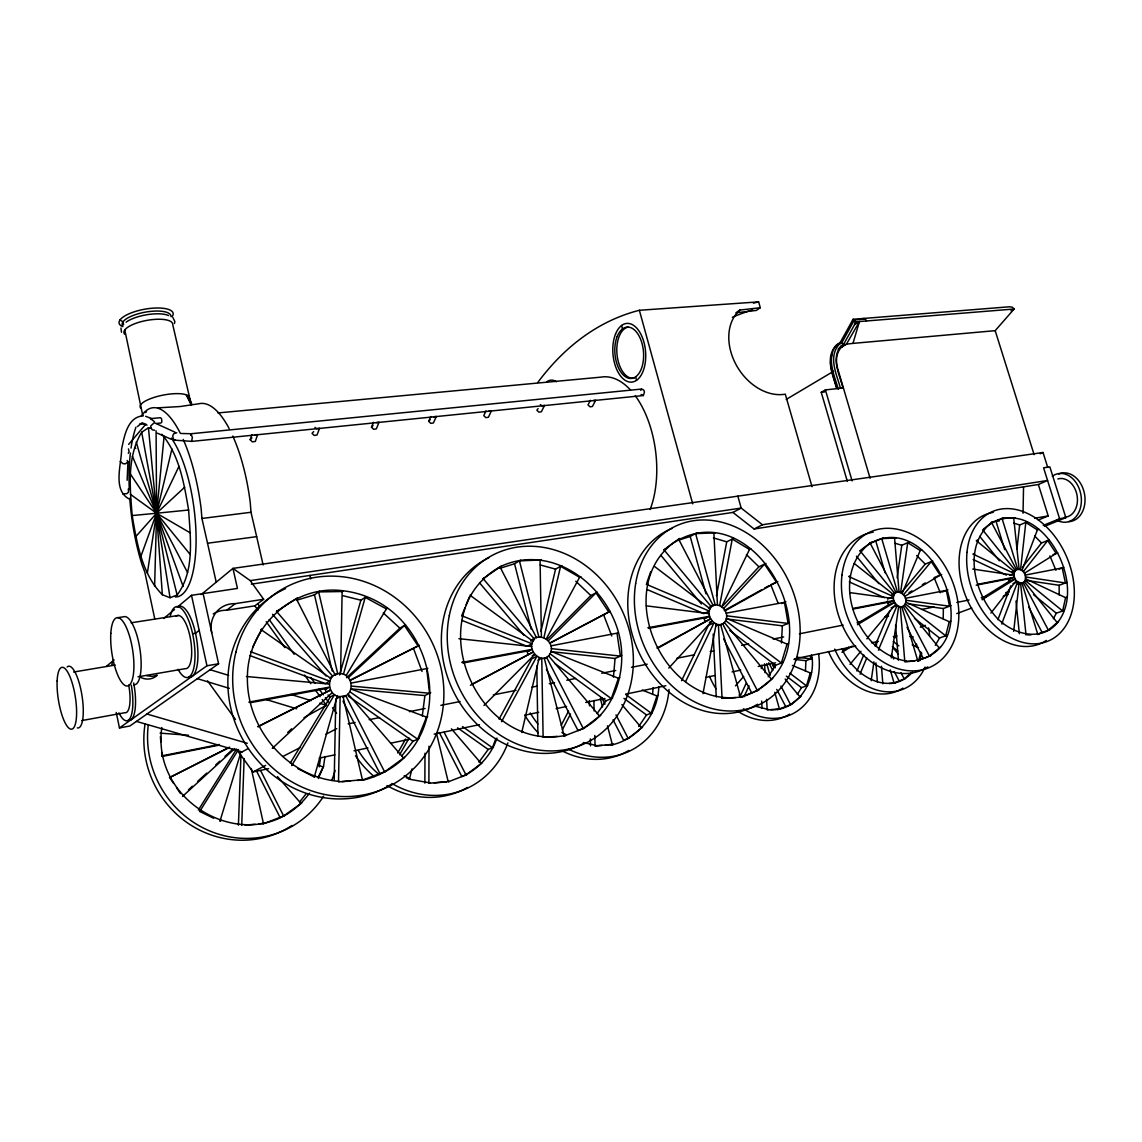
<?xml version="1.0" encoding="UTF-8"?>
<svg xmlns="http://www.w3.org/2000/svg" width="1142" height="1142" viewBox="0 0 1142 1142"><rect width="100%" height="100%" fill="white"/><g stroke="black" fill="none" stroke-linecap="round" stroke-linejoin="round"><path stroke-width="1.5" d="M1014.21 575.283C1012.997 565.576 1026.144 569.244 1025.445 576.967C1026.687 586.702 1013.496 583.034 1014.21 575.283L972.784 569.059M161.807 434.231C179.48 455.101 184.105 483.794 188.616 510.017C190.371 538.096 194.982 570.943 177.153 594.982L170.044 597.737L162.364 594.725C141.779 573.998 136.997 543.192 132.172 515.57C130.002 487.934 126.634 457.014 141.694 432.247L148.446 427.779L151.501 428.307M424.867 783.155L424.981 753.22M429.007 746.154L428.892 783.298L449.249 781.399L448.221 781.799L436.472 733.235M992.94 521.608C963.677 542.95 972.513 587.659 992.441 612.526C1006.916 632.854 1040.99 644.773 1058.377 621.519C1089.925 579.536 1033.881 486.221 983.876 528.76M900.267 606.873L904.807 661.589C1000.121 659.419 929.716 489.347 860.069 550.872L894.871 593.554C889.261 599.707 900.224 612.569 905.278 603.861C908.461 595.71 898.226 587.959 891.873 594.754M943.192 618.836L943.363 608.543L951.029 605.631M342.814 697.177C355.233 693.936 353.106 674.508 340.573 673.566L342.143 591.527L343.214 590.785C442.725 602.905 465.836 753.663 362.742 780.314M334.192 780.343L335.805 699.032L340.13 696.649L345.712 695.578L384.626 771.849L404.553 757.332M1023.032 513.215L1023.546 486.835M916.512 647.443L916.598 644.088M154.627 586.303L156.582 513.229L156.097 430.848M241.719 825.409L244.131 758.516M238.407 825.181L240.962 755.076M871.417 542.136C827.151 574.212 855.858 652.938 906.334 661.047M805.438 671.268L805.924 660.704L812.162 658.334L811.605 655.123M770.707 709.739C797.216 711.081 815.003 682.788 812.162 658.334M720.645 624.66L740.63 697.291C850.276 663.416 754.277 474.415 664.03 549.873L711.423 606.902C703.015 615.452 718.603 632.425 725.684 620.648C730.552 610.399 716.89 599.25 708.654 608.172M781.442 642.989L782.341 625.83L789.536 622.833M610.97 745.141C637.836 739.274 657.963 714.25 658.791 686.956M652.596 694.407L653.124 687.612M679.933 538.396C607.815 581.935 661.418 710.467 742.057 696.763M613.425 677.149L615.067 658.477L621.705 655.494C621.534 597.08 559.052 539.938 501.21 566.204L483.123 578.623L534.527 639.277C524.592 648.742 542.25 666.657 550.116 653.852C556.183 641.89 539.552 630.898 530.773 641.162M546.418 669.269L578.052 730.637C607.416 718.918 622.347 685.8 621.705 655.494M164.105 436.273L156.582 513.229L147.332 573.17M1013.696 631.398L1019.107 582.734M1020.577 569.53L1025.816 522.422L1037.379 529.945L1038.934 529.317M127.133 460.469L127.975 461.811L127.133 480.297M1016.908 549.331L1019.663 524.992L1027.357 521.78M501.21 566.204C417.601 611.313 474.986 753.292 565.447 735.434L564.134 735.948L544.291 658.206M422.283 715.977L424.91 695.578L430.748 692.637M891.331 657.892L898.654 606.402M900.638 592.441L907.719 542.693L920.195 550.53L921.708 549.873M897.112 577.766L901.78 545.291L909.218 542.036M871.175 680.703L873.944 661.846M876.214 646.415L876.956 641.262M318.332 778.501L323.529 766.353L324.999 756.475M385.768 771.35L363.627 779.615L338.503 781.899L340.13 696.649C326.198 696.135 325.798 672.253 340.573 673.566M319.203 766.896L320.674 757.089M831.29 357.589L831.819 354.348M343.214 590.785C293.637 584.09 248.057 626.615 247.429 675.864C245.701 727.868 286.999 777.502 339.602 781.413M761.3 668.555L761.9 665.072M309.553 793.105C258.934 862.167 150.116 808.279 161.821 727.54M174.469 323.5L174.84 321.544L172.97 317.633M716.148 624.117L702.987 693.565L704.386 693.023M719.688 605.388L732.265 539.038L749.495 549.459L750.894 548.774M716.462 595.739L726.74 541.822L733.649 538.339M120.966 328.025L121.48 332.222M1067.17 597.08L1065.586 597.651L1062.645 610.984L1025.073 580.379M190.671 435.216L191 433.76L641.604 389.065L643.874 390.164L644.416 392.177L643.36 395.532L192.042 441.383L173.827 440.098L172.656 436.173L173.57 433.889L176.796 432.747M539.21 657.678L521.737 732.465L523.007 731.936M543.92 637.55L560.579 566.318L579.608 577.295L580.893 576.596M540.923 631.426L555.554 569.144L561.835 565.604M171.928 448.963L156.582 513.229L140.923 556.254M950.801 621.148L949.259 621.705L945.676 635.823L905.278 603.861M406.295 777.645L409.35 779.215L412.034 768.88M918.453 661.204L920.837 652.011M919.753 660.747L921.751 653.081M142.693 415.16L124.792 329.995M297.705 768.58L314.307 776.974L337.261 695.992M343.428 674.237L365.212 597.352L386.41 608.943L387.523 608.243M339.588 675.036L360.872 600.221L366.311 596.638M811.519 672.481L810.263 672.938L806.495 685.857L789.893 673.223M838.185 349.024A25.138 18.415 59.5 0 1 842.311 346.683L846.465 344.142L852.974 343.385L859.455 321.559L854.53 324.613L856.143 321.816L1014.125 309.011L1012.44 307.241L1009.371 306.784L853.074 319.289L852.574 320.16M788.508 643.546L787.052 644.117L781.342 663.031L725.684 620.648M240.334 754.205L219.935 821.298L220.763 820.912M254.595 434.959L257.635 434.56L255.323 441.426L252.296 441.868L250.198 439.67L251.882 434.617M658.135 695.492L656.964 695.963L651.183 713.165L625.673 694.436M646.857 582.706L650.754 571.614M619.778 677.691L618.45 678.262L611.327 698.633L550.116 653.852M439.285 732.479L461.853 776.589C478.184 769.637 491.417 754.933 496.97 738.089M1002.305 622.304L1017.665 581.835L1013.011 583.605M1021.99 570.443L1037.379 529.945M495.913 738.531L492.416 747.724L462.51 726.555M997.894 619.678L1010.841 585.803M376.246 422.597L379.044 422.226L376.36 428.878L373.562 429.292L371.493 427.194L373.463 422.297M427.708 716.576L426.523 717.133L417.644 739.174L349.823 691.724M461.896 620.363L527.062 646.301L532.058 643.788L461.739 615.738L464.937 607.858M466.207 604.703L469.405 596.823M879.012 648.513L897.112 605.46L891.103 607.83M902.18 593.397L920.195 550.53M875.015 645.958L889.761 611.013M860.654 672.467L866.807 657.935M856.928 671.053L863.766 654.951M318.061 777.417L323.529 766.353M433.603 416.773L436.301 416.416L433.446 422.968L430.748 423.354L428.707 421.298L430.791 416.487M739.859 697.02L746.368 682.902M743.984 696.791L749.066 685.771M485.978 410.892L483.78 415.631L485.821 417.644L488.405 417.273L491.417 410.82L488.833 411.163M252.825 646.943L261.932 628.814M178.966 466.364L156.582 513.229L135.77 536.64M685.543 681.66L713.993 622.861L708.425 625.316L681.546 680.718M721.83 606.659L749.495 549.459M127.975 461.811L125.463 463.823L123.079 463.709L120.238 461.439M590.414 400.3L588.016 404.91L590.029 406.837L592.427 406.495L595.696 400.228L593.312 400.557M561.222 725.227L568.53 711.152M562.378 729.709L570.515 714.007M1053.367 618.721L1056.307 613.197L1064.244 610.428M546.29 638.878L579.608 577.295M499.068 719.132L531.801 658.806L536.826 656.365L501.524 721.616L502.765 721.073M836.658 388.394C832.846 375.033 825.081 358.431 835.487 346.012L839.827 343.214L853.074 319.289L854.43 319.917L856.143 321.816L842.311 346.683L843.767 344.17L841.782 342.8L840.284 342.429L836.672 344.756C825.78 357.846 834.459 375.204 838.271 389.208M397.716 752.963L405.653 739.06M399.643 754.691L409.107 738.075M839.827 343.214L840.284 342.429M859.455 321.559L846.465 344.142A25.21 18.429 59.5 0 0 837.743 368.809L870.09 478.27M935.312 645.358L939.523 638.021L947.218 635.266M346.069 675.636L386.41 608.943M290.239 763.113L330.295 697.005L334.592 694.593L291.681 765.54L292.723 765.012M797.316 694.393L801.498 687.655L807.751 685.4M198.365 810.035L236.123 749.837M213.711 818.272L199.693 811.448L238.521 749.48M768.223 676.778L775.546 665.272L782.798 662.474M640.748 390.378L641.604 389.065M638.706 726.526L646.529 714.949L652.339 712.722M597.066 713.65L606.002 700.817L612.654 698.076M478.941 762.157L488.205 749.466L493.487 747.282M401.813 755.918L412.976 741.301L418.814 738.631M990.885 613.097L1016.394 580.536M1023.275 571.742L1047.714 540.523L1056.179 553.456L1024.317 573.327M1022.376 567.36L1041.504 542.992L1049.284 539.895M538.096 408.593L536.854 410.178L538.881 412.148L541.365 411.777L544.506 405.424L542.022 405.767L540.309 404.611M299.518 802.127L306.127 793.761M850.005 664.373L860.954 651.24M867.891 637.436L895.742 604.104M903.55 594.754L931.258 561.593L940.166 575.154L904.65 596.424M901.98 591.87L925.234 564.091L932.771 560.95M128.632 444.409L145.919 424.067M428.707 421.298L430.134 419.642M852.974 343.385L995.182 330.666L1014.125 309.011L1011.041 310.752M735.462 685.828L743.685 676.492M371.493 427.194L373.02 425.495M668.769 668.07L712.094 621.048L709.325 622.276M723.7 608.458L764.54 564.134L776.446 582.149L725.184 610.684M721.73 607.059L758.902 566.789L765.954 563.477M128.261 453.317L129.117 451.675L128.432 448.892M313.679 431.576L312.037 433.303L314.121 435.445L317.033 435.031L319.546 428.264L316.634 428.664L314.906 427.393M250.198 439.67L251.954 437.9M483.98 705.499L534.77 654.437L532.258 655.665M548.331 640.79L596.01 592.855L608.757 611.998L549.916 643.174M547.032 639.52L590.842 595.539L597.309 592.184M1058.377 621.519L1048.342 630.127L1023.289 582.663M287.741 732.422L291.638 728.81M346.583 677.734L399.886 628.186L405.553 624.817M332.322 692.552L272.31 748.367L273.338 747.824M348.324 677.663L404.411 625.502L418.115 645.944L350.037 680.204M184.676 487.234L156.582 513.229L132.172 515.57M188.459 789.807L192.37 786.224M197.58 781.456L206.716 773.105M215.852 764.755L219.764 761.186M224.974 756.404L232.811 749.252M234.824 748.567L182.463 796.474L183.248 796.06M911.345 672.524L904.236 678.976L901.009 672.824M940.48 647.043L929.445 656.179L903.265 606.288M889.275 683.458C898.269 683.587 906.662 678.476 912.644 672.081M801.056 696.235L790.592 704.657L780.9 686.042M772.706 678.377L757.389 690.625L722.7 623.917L719.903 625.131M106.577 666.2L114.1 659.933M163.734 618.493L174.526 609.471M1047.657 467.206L1043.031 452.489L232.954 568.388L237.45 588.43L191.499 595.31L177.224 607.23A35.845 11.962 81.2 0 1 196.438 637.964A35.845 11.962 81.2 0 1 189.201 677.035M201.135 594.597L232.954 568.388L250.255 580.621L263.645 599.264L254.837 605.845L226.701 610.242A25.509 23.968 46.6 0 0 213.24 613.911M642.546 727.24L628.171 738.46L615.995 714.878M600.706 715.263L583.305 728.567L546.618 657.392L544.092 658.606M482.11 762.87L466.007 774.947L444.138 732.222M199.193 630.413L195.51 633.253L192.598 633.724M226.701 610.242L235.238 603.647L263.645 599.264M137.368 426.566L141.665 423.282L139.609 424.31L144.32 423.611L142.008 423.168L147.032 425.124M301.816 802.912L283.644 815.973L260.633 770.593M842.425 388.08L842.91 387.723C839.598 374.605 830.762 358.417 840.855 346.069L843.767 344.17M329.81 677.877L332.665 676.207L276.55 611.441L277.563 610.727M276.55 611.441L297.291 597.937M116.241 712.465L119.467 727.954L206.959 665.772L218.593 663.773L203.105 593.569M319.689 591.185L314.478 594.854L296.977 600.135M218.593 663.773L129.874 725.998L119.467 727.954M760.301 307.726L739.859 310.067L735.919 312.794L756.332 310.424L760.301 307.726L758.616 301.873L639.363 310.281A499.696 280.761 75.4 0 0 537.796 382.47M251.597 651.026L250.612 651.711L329.667 681.103L325.399 683.587L249.984 655.608M160.879 732.636L160.123 733.135L188.558 735.248M276.764 611.584L279.576 609.757M981.949 598.237L1009.128 581.307L1015.338 578.937L982.077 599.678L983.633 599.107M862.196 319.389L863.723 318.432L865.365 319.046L866.507 320.973M161.65 752.335L161.936 755.833L162.692 755.362M842.825 650.612L848.677 647.071M852.26 646.044L842.011 652.282L843.281 651.797C853.188 670.44 873.159 686.827 895.414 682.759M857.471 623.446L888.633 604.803L894.629 602.419L857.471 624.66L858.97 624.074M908.989 592.627L911.944 590.871M922.293 584.675L925.248 582.905M483.123 578.623L484.322 577.909M786.196 399.443L833.574 371.278M500.025 568.288L514.542 563.748L520.652 560.137M471.232 594.554L470.033 595.239L533 641.319M334.834 675.365L337.689 673.694L318.647 591.927L342.143 591.527M847.307 481.296L821.241 392.32L825.395 389.893L843.41 387.966M538.867 636.993L519.424 560.865L541.322 559.965M173.527 783.326L169.558 777.474L170.329 777.031M258.663 726.126L257.664 726.697L330.595 689.996L258.406 726.612M461.739 615.738L462.938 615.053M350.408 680.304L419.271 645.287M656.964 648.056L710.61 618.807L657.721 648.256M724.256 610.599L761.457 589.886M764.555 588.159L769.208 585.575M239.52 753.335L248.014 748.638M303.972 717.676L326.341 705.299L322.201 699.532M229.185 428.621A103.422 36.772 82.6 0 0 198.936 403.754L180.093 406.538L157.767 407.851M351.079 683.087L427.865 668.37M471.86 684.329L533.171 652.039L470.433 685.286M549.488 643.203L610.071 611.355M732.921 512.43L741.187 508.076L762.456 524.763L1047.571 480.482L1038.363 484.522L754.077 528.989L732.921 512.43L251.354 584.147M664.03 549.873L665.372 549.174M677.848 540.437L690.196 536.44L696.963 532.886M463.067 661.818L461.868 662.446L532.143 649.341L527.133 651.825L528.161 654.509M712.422 606.088L715.192 604.817L695.606 533.6L715.277 532.9M236.423 749.066L252.982 771.949L265.629 765.411M283.002 756.418L300.389 747.439M325.684 734.363L336.747 728.639M145.162 412.548L146.547 411.848M169.558 777.474L229.599 747.125M171.2 776.86L227.872 748.21M754.077 528.989L762.456 524.763M647.628 583.619L646.301 584.29L709.368 611.098L703.843 613.611L647.428 589.686M199.693 811.448L200.492 811.034M537.968 660.133L541.765 658.32L543.121 737.318L544.406 736.804M550.944 645.844L618.379 632.896M314.307 776.974L315.378 776.46M647.885 627.786L649.241 627.158M1040.234 453.759L1043.031 452.489M777.873 581.506L770.764 584.718L778.13 603.262M869.133 543.649L883.209 537.982M860.069 550.872L861.539 550.201M894.471 593.212L897.469 591.999L881.738 538.639L896.099 537.968M258.449 823.982L264.344 823.168M357.36 780.5L363.627 779.615M715.634 625.959L718.418 624.731L722.058 698.333L735.562 697.576M263.088 823.91L284.544 815.588M781.599 603.576L785.91 601.706M850.19 575.882L848.72 576.51L893.544 596.666L887.562 599.079M1003.575 517.754L991.384 522.665M984.147 529.189L982.62 529.845L1015.338 570.529L1012.24 571.728M1017.665 569.087L1002.034 518.411L1015.309 517.84M1037.507 634.181L1049.941 629.585M977.823 540.038L976.296 540.666L1014.596 571.856M893.258 683.144L905.535 678.534M409.35 779.215L429.906 782.884M1038.321 520.038L1048.213 515.927L1038.363 484.522M917.497 660.718L930.987 655.651M974.454 553.427L972.927 554.056L1014.21 573.484L1009.557 575.268M1043.217 525.434L1059.605 518.725L1065.857 517.64L1049.855 466.878L1043.588 467.806L1059.605 518.725M1044.502 526.376L1065.857 517.64M777.688 709.639L791.849 704.214M941.693 574.54L934.113 577.609L940.294 592.741M888.633 604.803L887.876 602.919L893.872 600.535L852.817 608.486M740.987 696.991L758.845 690.096M941.807 592.141L947.917 589.757M1053.052 554.669L1057.749 552.842M448.963 781.556L467.049 774.533M563.72 736.162L584.633 728.039M866.778 638.763L868.277 638.192M1017.465 584.376L1020.577 583.191L1026.044 635.023M1059.077 569.101L1063.787 567.317M594.796 735.419L595.068 745.897L613.525 744.284L605.46 745.184M722.058 698.333L723.486 697.791M893.758 637.079L897.07 635.837M920.295 627.186L925.277 625.331M956.796 613.597L971.728 608.029M1003.247 596.295L1008.229 594.44M629.328 738.032L623.561 740.159L613.054 719.803M878.341 650.112L879.854 649.555M1026.158 580.364L1059.119 585.289L1067.013 582.391M859.969 674.08L861.254 673.623M1001.691 623.932L1003.261 623.375M780.728 708.768L767.196 709.953L766.582 699.304M1039.448 634.024L1037.864 634.567L1022.004 583.177M842.91 387.723L840.483 388.323C836.829 374.605 828.093 357.632 838.728 344.784L841.782 342.8L854.43 319.917L865.365 319.046M252.982 771.949L268.655 768.666M319.175 758.131L334.863 754.848M354.02 750.851L367.967 747.939M390.607 743.214L409.778 739.202M434.16 734.12L479.454 724.656M524.749 715.206L538.696 712.294M556.111 708.654L566.56 706.47M585.732 702.473L604.889 698.476M625.802 694.108L665.872 685.742M705.927 677.377L714.649 675.55M732.065 671.91L740.773 670.097M758.202 666.457L775.618 662.817M794.789 658.82L855.758 646.087M871.432 642.818L878.398 641.361M348.139 723.857L355.133 722.458M369.137 719.674L379.629 717.576M409.364 711.637L425.095 708.497M440.841 705.356L460.083 701.516M493.315 694.893L516.041 690.353M531.787 687.213L537.04 686.171M549.273 683.73L554.527 682.673M566.76 680.232L575.511 678.491M601.748 673.252L615.738 670.468M631.483 667.328L647.214 664.187M676.949 658.249L694.436 654.766M710.181 651.625L713.679 650.926M741.658 645.344L748.667 643.945M773.148 639.063L783.64 636.965M799.386 633.824L843.11 625.102M857.1 622.304L862.338 621.262M885.079 616.723L888.576 616.023M921.808 609.4L934.056 606.944M956.782 602.419L969.03 599.978M981.278 597.523L986.517 596.481M1005.759 592.641L1009.257 591.941M161.936 755.833L219.335 744.47M162.15 756.432L219.45 745.069M905.406 598.294L946.375 590.357L949.487 606.216L905.777 600.249M977.581 584.319L1014.596 577.138L1008.386 579.522L1009.128 581.307M1025.059 575.111L1062.217 567.917L1065.415 582.977L1025.445 576.967M853.274 609.029L890.86 601.734M976.182 585.175L1011.484 578.337M250.355 702.701L327.397 688.326M462.995 663.031L529.631 650.583M648.627 628.385L706.841 617.522M131.073 719.703L128.418 720.188A32.533 9.835 81 0 0 133.657 682.959M248.828 702.13L329.538 687.099L325.27 689.554L326.327 692.423M649.598 627.458L709.625 616.28L704.086 618.764L705.071 621.277M726.169 613.197L784.468 602.334L788.094 623.432L726.597 615.809M81.653 720.602L124.878 712.708A24.425 7.352 81 0 0 128.703 685.057M189.372 676.735L192.241 676.235M137.996 676.806L185.218 668.67A26.908 8.936 81.2 0 0 190.557 639.349A26.908 8.936 81.2 0 0 176.225 616.237M1034.709 518.24L1048.213 515.927M73.616 672.024L115.228 665.058M143.321 415.859C127.29 416.73 124.221 436.915 121.58 449.206C121.68 464.266 111.688 491.488 130.545 499.639M131.087 622.804L178.452 615.438M117.74 617.679L124.921 616.58A34.46 10.592 81.3 0 1 140.309 651.782A34.46 10.592 81.3 0 1 133.657 684.729M250.255 580.621L741.187 508.076L737.846 496.142M183.22 439.427A104.964 34.974 82.6 0 1 201.135 508.647L201.92 518.468L207.544 543.235L256.665 536.654L263.117 564.976M201.92 518.468L250.997 512.273L256.665 536.654M821.241 392.32L824.51 391.963M188.616 510.017L156.582 513.229L130.359 494.3M156.497 423.439L160.965 423.011L161.893 421.926L161.536 418.657L160.38 417.715L150.53 418.643L154.527 421.769M218.022 412.933L600.892 377.145A80.911 43.981 83 0 1 630.527 389.993M245.073 825.124L255.109 824.267M854.787 322.058L858.07 321.787M434.16 782.884L446.465 781.942M341.929 781.642L350.494 781.014M595.068 745.897L601.991 745.426M544.877 737.204L557.125 736.404M643.36 395.532L641.09 394.418M904.807 661.589L914.556 661.132M1027.729 634.952L1031.112 634.824M191 433.76L192.37 437.557L191.528 441.383M191.528 433.746L181.193 433.489M999.279 521.023L995.938 521.009L1004.732 549.616M173.827 440.098L175.468 440.241M350.594 688.854L424.91 695.578M246.444 676.507L329.224 684.072M351.408 686.099L429.578 693.237L426.694 668.998M551.543 651.682L615.067 658.477M458.927 638.678L531.772 646.529M551.329 648.642L620.377 656.093L617.051 633.524M797.173 657.25L810.906 658.806L810.349 655.608M793.933 659.348L805.924 660.704M646.286 605.845L709.196 613.654M726.269 618.921L782.341 625.83M909.846 636.522L913.3 636.951M146.676 675.693L152.014 676.378L157.225 675.207C152.785 679.761 145.177 680.275 139.909 676.878M908.49 603.818L943.363 608.543M849.862 592.612L893.501 598.579M150.53 418.643L151.615 418.814M154.627 430.248L152.357 429.849L150.887 428.164L150.787 425.838L154.284 422.74L175.04 432.204M583.376 742.543L596.21 745.483M122.708 493.858L126.819 493.672L128.546 492.159L128.289 489.004M755.818 706.356L768.423 709.51M342.814 595.667L360.872 600.221M540.237 564.947L555.554 569.144M136.44 721.401L242.047 751.936M146.947 714.035L247.286 743.285M713.436 537.896L726.74 541.822M197.366 678.662L229.328 688.355M266.343 699.589L296.635 708.768M210.128 669.712L228.657 675.379M290.967 694.464L311.181 700.66M319.603 703.229L326.341 705.299M895.242 543.278L901.78 545.291M1013.653 523.036L1019.663 524.992M317.619 765.026L322.615 766.782M350.979 689.04L426.523 717.133M145.634 416.302L151.101 418.357M171.471 439.356L157.325 433.161M551.044 651.368L618.45 678.262M642.132 690.039L656.964 695.963M190.614 404.511L191.371 404.825L186.389 394.875L191.042 404.239L188.601 396.288L191.942 404.468M792.377 665.429L810.263 672.938M726.426 618.35L787.052 644.117M893.315 636.508L896.47 637.893M912.201 644.802L918.496 647.557M849.248 581.906L884.379 597.651M905.734 602.148L949.259 621.705M973.17 559.523L1006.43 575.125M1025.445 578.766L1065.586 597.651M404.239 775.661L410.349 778.801M561.85 732.407L566.403 734.877M190.471 532.986L156.582 513.229L130.445 474.13M119.939 319.974L123.008 321.83L123.607 324.571M260.933 629.513L330.837 678.434M348.353 696.135L412.976 741.301M457.628 727.854L488.205 749.466M554.969 663.545L606.002 700.817M623.946 698.39L646.529 714.949M729.809 630.484L775.546 665.272M772.534 665.643L775.29 667.742M786.324 676.121L801.498 687.655M654.366 566.332L710.124 608.8M893.258 641.504L898.854 645.887M892.316 646.672L897.898 651.04M914.528 618.293L939.523 638.021M854.187 563.449L894.015 594.953M1033.553 594.697L1056.307 613.197M134.713 447.521L135.784 448.449M328.04 694.978L330.295 697.005M383.255 612.911L399.886 628.186M575.768 581.249L590.842 595.539M739.045 694.993L741.401 697.234M746.425 554.612L758.902 566.789M916.669 555.526L925.234 564.091M1034.623 535.983L1041.504 542.992M277.449 776.589L300.917 803.311M348.039 693.951L403.397 757.845M272.553 614.31L326.055 676.021M451.418 728.839L481.067 763.284M548.617 655.893L599.379 715.791M479.497 582.805L523.835 635.095M621.89 704.6L641.376 727.668M660.947 555.383L701.388 604.018M771.678 662.788L775.047 666.857M785.182 679.062L799.8 696.677M724.413 622.547L771.25 678.919M892.659 647.2L898.183 653.938M904.435 605.274L938.924 647.585M856.457 556.225L878.826 583.633M190.114 554.398L156.582 513.229L132.429 456.315M1024.331 581.721L1056.793 622.076M979.793 536.469L999.364 560.779M207.53 680.846L235.466 719.503M257.749 603.675L259.834 606.559M269.198 619.592L294.165 654.323M310.81 677.477L314.964 683.273M319.132 689.054L323.286 694.85M325.37 697.748L328.496 702.087M332.55 707.74L336.59 713.336M254.837 605.845L257.935 610.171M266.229 621.705L284.886 647.642M304.571 675.036L310.795 683.673M315.977 690.881L320.117 696.649M176.51 787.709L180.479 793.547M991.413 522.265L1016.394 569.587M1028.699 607.073L1042.004 632.283M869.947 542.793L896.042 592.541M907.005 627.272L923.293 658.334M891.36 654.395L893.772 659.005M894.229 671.553L899.039 680.732M187.602 572.656L156.582 513.229L136.255 442.011M768.78 662.774L772.82 670.525M776.76 689.397L785.61 706.398M678.591 539.11L713.15 605.545M723.685 639.006L751.636 692.766M601.748 697.89L604.975 704.157M499.996 566.932L536.526 637.793M296.263 598.665L334.991 674.594M342.971 701.145L380.058 773.848M256.408 770.793L280.104 817.515M1049.926 555.883L1055.936 570.286M842.068 648.77L843.281 651.797M603.533 614.582L611.784 636.008M413.532 648.528L422.055 671.467M183.148 586.474L156.582 513.229L141.694 432.247M995.182 330.666L1034.11 454.63M124.706 334.278A24.781 8.108 -10.3 0 1 145.591 320.631A24.781 8.108 -10.3 0 1 172.742 324.642L191.185 404.482M901.837 606.83L917.811 660.975M836.544 387.252L831.804 371.15L830.491 362.428M875.857 541.279L885.136 572.841M825.395 389.893L852.103 480.882M890.218 669.84L894.115 683.202M812.005 486.649L785.282 394.161A48.906 36.758 57.7 0 1 736.062 364.669A48.906 36.758 57.7 0 1 739.859 310.067M766.753 663.573L770.051 675.407M774.761 692.309L779.472 709.196M639.363 310.281L692.709 503.85M690.196 536.44L705.956 593.84M621.576 325.499L622.504 328.896M635.594 376.846L636.537 380.286M600.321 698.319L602.548 706.912M607.458 725.812L612.383 744.698M514.542 563.748L531.216 629.185M177.153 594.982L156.582 513.229L148.446 427.779M343.014 696.506L362.499 780.114M309.967 575.425L310.767 578.894M314.407 594.497L332.194 671.011M207.544 543.235L216.209 582.192M251.254 768.48L263.459 823.553M191.499 595.31L206.959 665.772M154.741 618.778L144.791 572.014L142.108 564.919A104.964 34.974 82.6 0 1 129.76 498.212M887.505 600.977L887.876 602.919M170.044 597.737L156.582 513.229L162.364 594.725M1013.768 518.482L1019.092 569.073M1015.966 601.035L1019.378 633.724M894.614 538.624L899.039 591.97M895.556 625.059L898.426 660.204M160.394 736.633L160.822 741.872M881.453 666.286L882.837 683.801M875.914 662.874L877.399 682.074M250.997 512.273L250.255 502.608A103.422 36.772 82.6 0 0 232.811 436.073M764.54 663.816L765.054 672.681M761.657 701.074L762.057 708.14M713.907 533.614L717.433 604.775M713.179 634.153L716.234 696.963M593.869 700.489L594.14 710.966M589.343 700.617L589.486 705.842M590.328 738.888L590.514 745.854M540.08 560.693L541.394 636.908M536.797 665.986L537.939 735.891M1059.119 585.289L1059.205 595.039M122.922 326.155A24.767 8.194 -10.3 0 1 143.778 312.423A24.767 8.194 -10.3 0 1 170.943 316.577M126.105 322.158A24.767 8.165 -10.3 0 1 147.632 314.607A24.767 8.165 -10.3 0 1 168.659 315.577M170.172 616.552A35.873 11.92 81.2 0 1 186.888 616.48A35.873 11.92 81.2 0 1 194.24 665.772A35.873 11.92 81.2 0 1 178.038 669.312M131.287 685.129A32.561 9.793 81 0 1 130.631 717.147A32.561 9.793 81 0 1 118.925 712.894M111.816 664.972A32.561 9.793 81 0 1 113.215 660.147M753.392 303.187A477.199 293.908 74.3 0 1 758.616 301.873M732.35 317.233A506.363 311.552 73.5 0 1 752.692 309.925M122.565 326.598A27.479 9.136 -10.3 0 1 142.993 309.525A27.479 9.136 -10.3 0 1 172.028 316.734M140.823 408.151A24.981 7.195 -11 0 1 162.093 395.318A24.981 7.195 -11 0 1 189.187 398.073M546.718 381.842A27.365 14.189 84 0 1 556.468 381.713M634.053 378.159A25.752 14.318 85.3 0 1 617.108 355.348A25.752 14.318 85.3 0 1 628.057 327.083M129.289 489.69A104.964 34.974 82.6 0 1 130.388 453.017M131.03 448.092A104.964 34.974 82.6 0 1 135.927 427.236M141.265 416.188A104.964 34.974 82.6 0 1 180.407 433.446M635.252 395.732A80.911 43.981 83 0 1 650.141 509.503M67.15 666.971A31.234 8.679 81.1 0 1 81.853 694.75A31.234 8.679 81.1 0 1 77.285 727.897M171.329 438.085A85.593 28.507 82.6 0 1 196.024 533.942A85.593 28.507 82.6 0 1 175.368 596.952M211.713 632.597A25.823 24.182 47.2 0 1 235.238 603.647M1057.863 478.955A19.528 14.646 79.6 0 1 1077.063 495.4A19.528 14.646 79.6 0 1 1064.615 517.24M1058.791 474.044A24.567 18.458 79.5 0 1 1084.343 493.116A24.567 18.458 79.5 0 1 1068.798 521.637M1052.296 476.257A24.61 18.458 79.6 0 1 1081.203 496.87A24.61 18.458 79.6 0 1 1057.121 520.281M1046.3 640.434A70.133 49.962 66.5 0 1 966.232 597.48A70.133 49.962 66.5 0 1 993.269 512.358M927.789 666.914A73.573 55.201 66.5 0 1 841.026 622.319A73.573 55.201 66.5 0 1 873.173 532.186M818.657 654.152A66.593 52.832 67.4 0 1 798.429 710.281A66.593 52.832 67.4 0 1 743.428 708.768M789.636 714.135A66.265 52.703 67.5 0 1 737.332 710.952M716.005 688.812A66.265 52.703 67.5 0 1 709.51 676.292M925.063 667.042A63.766 48.264 67.3 0 1 880.825 691.01A63.766 48.264 67.3 0 1 834.716 649.099M928.574 627.9A63.766 48.264 67.3 0 1 929.688 635.823M902.908 688.126A63.467 48.164 67.3 0 1 828.435 651.482M323.629 796.145A98.826 94.658 62.3 0 1 210.571 831.305A98.826 94.658 62.3 0 1 148.303 724.727M335.091 770.422A98.826 94.658 62.3 0 1 331.68 780.471M291.995 825.48A98.241 94.244 62.4 0 1 187.573 822.954A98.241 94.244 62.4 0 1 145.091 723.828M507.905 742.885A93.159 83.766 65.9 0 1 391.877 783.469M379.144 774.533A93.159 83.766 65.9 0 1 358.26 750.508M467.435 787.466A92.645 83.452 66 0 1 386.995 785.525M374.319 776.631A92.645 83.452 66 0 1 355.505 755.761M669.026 689.468A88.148 74.615 66.6 0 1 568.516 749.166M537.896 724.028A88.148 74.615 66.6 0 1 530.216 712.951M628.871 750.437A87.677 74.387 66.7 0 1 562.963 751.293M538.139 732.779A87.677 74.387 66.7 0 1 524.835 715.277M757.603 704.229A97.984 78.998 65.6 0 1 639.791 654.209A97.984 78.998 65.6 0 1 671.967 528.432M584.361 742.871A104.25 89.861 64.6 0 1 454.602 693.736A104.25 89.861 64.6 0 1 488.919 557.681M391.092 784.411A111.416 103.066 61.2 0 1 242.118 738.175A111.416 103.066 61.2 0 1 285.571 588.587M110.817 633.325A34.531 10.492 81.3 0 0 126.505 685.971A34.531 10.492 81.3 0 0 129.574 636.237A34.531 10.492 81.3 0 0 110.817 633.325M615.552 334.021A29.449 16.345 85.2 0 0 628.186 381.728A29.449 16.345 85.2 0 0 644.017 342.514A29.449 16.345 85.2 0 0 615.552 334.021M617.208 336.419A25.766 14.304 85.2 0 0 628.286 378.116A25.766 14.304 85.2 0 0 642.118 343.771A25.766 14.304 85.2 0 0 617.208 336.419M57.129 680.946A31.291 8.594 81.1 0 0 70.704 729.124A31.291 8.594 81.1 0 0 72.688 684.686A31.291 8.594 81.1 0 0 57.129 680.946M966.988 552.4A70.504 50.048 66.4 0 0 1042.203 642.96A70.504 50.048 66.4 0 0 1052.324 533.285A70.504 50.048 66.4 0 0 966.988 552.4M841.982 574.997A73.973 55.33 66.4 0 0 922.122 669.854A73.973 55.33 66.4 0 0 936.226 553.884A73.973 55.33 66.4 0 0 841.982 574.997M635.651 583.648A98.569 79.241 65.5 0 0 745.54 709.41A98.569 79.241 65.5 0 0 770.593 553.413A98.569 79.241 65.5 0 0 635.651 583.648M449.306 615.552A104.907 90.204 64.6 0 0 568.902 748.981A104.907 90.204 64.6 0 0 602.733 581.178A104.907 90.204 64.6 0 0 449.306 615.552M235.909 652.139A112.173 103.551 61.2 0 0 367.025 794.204A112.173 103.551 61.2 0 0 411.934 612.712A112.173 103.551 61.2 0 0 235.909 652.139"/></g></svg>
